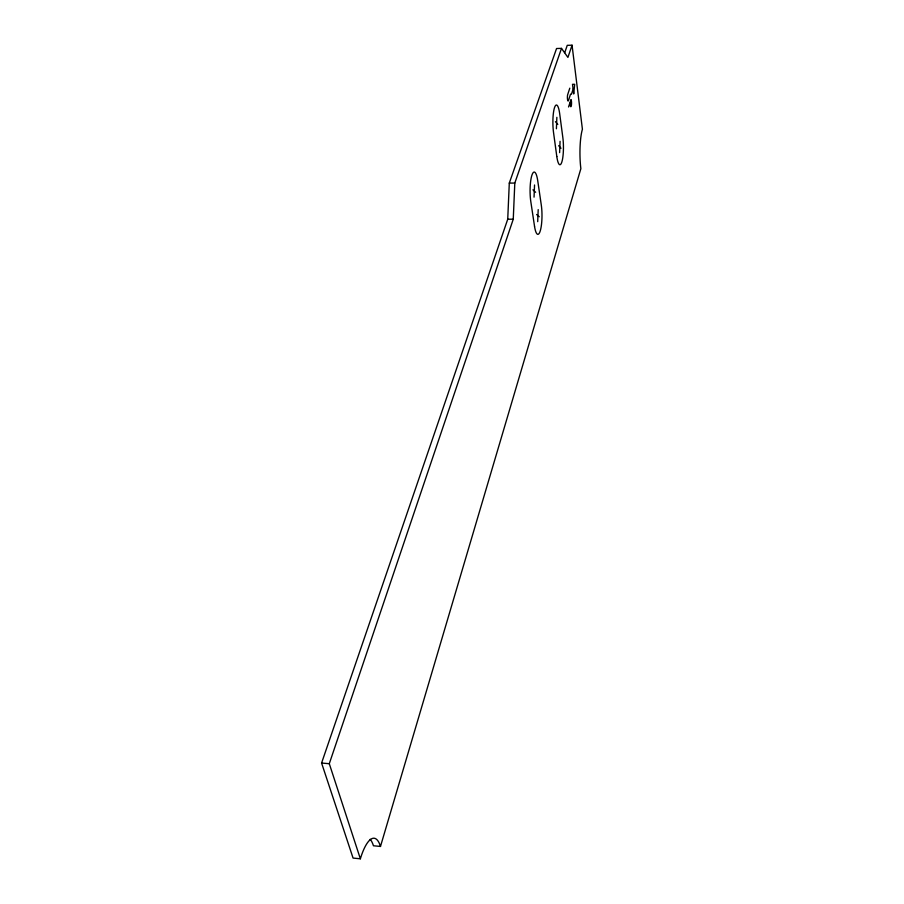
<?xml version="1.0" encoding="UTF-8"?>
<svg xmlns="http://www.w3.org/2000/svg" width="904" height="904" viewBox="0 0 904 904"><rect width="100%" height="100%" fill="white"/><g stroke="black" fill="none" stroke-linecap="round" stroke-linejoin="round"><path stroke-width="1.36" d="M556.401 128.763L556.864 117.328M559.621 152.629L560.073 141.318M360.357 858.8L329.293 763.71L513.257 219.209L514.805 183.06L561.497 48.375L556.559 48.522L509.291 183.105L507.732 219.22L321.587 763.044L353.068 858.065L360.357 858.8A47.731 13.458 -83.3 0 1 380.482 846.449L580.865 168.664A28.25 5.345 89.8 0 1 582.413 129.238L572.051 45.2L567.249 45.336L564.74 52.658M534.038 197.14L534.546 184.992M537.699 221.649L538.196 209.615M571.464 94.219L573.113 89.146L573.712 93.959L574.684 84.298L572.503 84.309L573.068 88.807M568.537 106.966L571.023 99.553L571.418 100.965A3.819 0.757 89.4 0 1 571.204 106.197A3.819 0.757 89.4 0 1 570.164 104.864L569.938 103.101M570.548 94.106L568.469 100.525A3.458 0.689 89.3 0 1 567.509 99.304A3.458 0.689 89.3 0 1 567.701 94.57L569.802 88.163M572.051 45.2L567.915 57.415L561.497 48.375M509.291 183.105L514.805 183.06M507.732 219.22L513.257 219.209M321.587 763.044L329.293 763.71M380.482 846.449L373.442 845.76A47.675 13.628 -83.2 0 0 370.154 839.319M536.637 214.508L539.259 216.745M532.953 189.829L535.631 192.281M558.683 145.68L561.011 148.267M555.44 121.644L557.813 124.424M534.535 226.316L530.817 201.66A18.984 4.17 89.8 0 1 531.902 175.229A18.984 4.17 89.8 0 1 537.722 180.642L541.304 205.118A18.747 4.091 -89.9 0 1 540.197 231.074A18.747 4.091 -89.9 0 1 534.535 226.316M556.807 156.505L553.53 132.481A18.012 3.706 89.4 0 1 554.525 107.621A18.012 3.706 89.4 0 1 559.689 113.757L562.842 137.589A17.786 3.627 89.6 0 1 561.836 162.019A17.786 3.627 89.6 0 1 556.807 156.505"/></g></svg>
